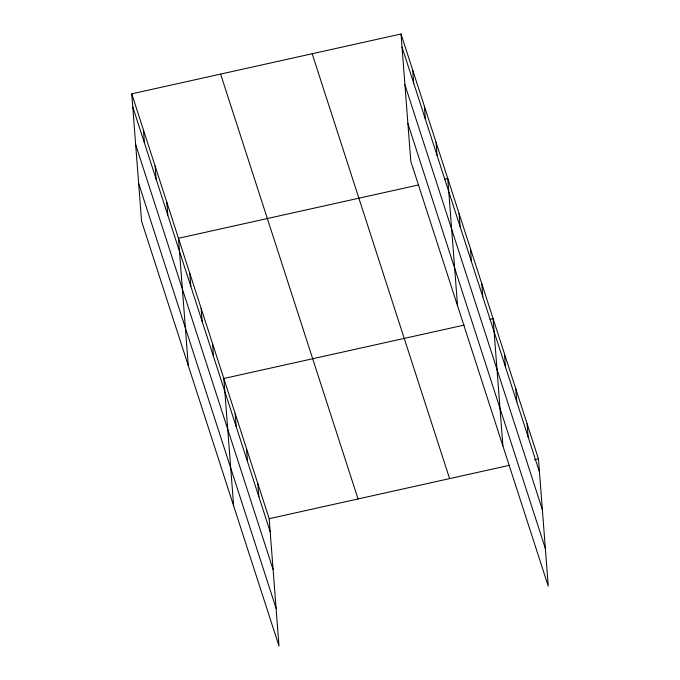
<?xml version="1.0" encoding="UTF-8"?>
<svg xmlns="http://www.w3.org/2000/svg" width="680" height="680" viewBox="0 0 680 680"><rect width="100%" height="100%" fill="white"/><g stroke="black" fill="none" stroke-linecap="round" stroke-linejoin="round"><path stroke-width="1.02" d="M131.75 93.831L269.186 518.696L278.978 646L141.55 221.136L131.75 93.831L401.022 34L538.45 458.864L548.25 586.168L410.813 161.305L401.022 34M418.812 184.883L178.483 238.28L188.275 365.594M444.644 179.146L447.746 178.457L457.538 305.762M464.168 325.082L223.83 378.488L233.631 505.792M490 319.345L493.102 318.656L502.894 445.969M269.186 518.696L509.524 465.29M534.318 459.782L538.45 458.864M402.024 47.064L539.452 471.929M404.923 84.77L542.36 509.626M407.915 123.607L545.343 548.471M312.162 53.745L449.59 478.61M220.609 74.086L358.046 498.95M132.761 106.896L270.19 531.76M135.66 144.594L273.088 569.457M138.652 183.439L276.08 608.303M527.111 423.81L528.122 436.883M515.771 388.764L516.783 401.829M504.433 353.71L505.444 366.775M481.763 283.611L482.766 296.675M470.424 248.557L471.427 261.622M459.085 213.503L460.088 226.576M436.067 142.341L437.07 155.406M424.379 106.224L425.391 119.297M412.7 70.116L413.703 83.181M257.848 483.642L258.85 496.706M246.508 448.587L247.511 461.66M235.169 413.542L236.173 426.606M212.492 343.434L213.503 356.507M201.153 308.389L202.164 321.453M189.822 273.334L190.825 286.399M166.795 202.172L167.807 215.237M155.117 166.056L156.119 179.12M143.438 129.94L144.441 143.012"/></g></svg>
